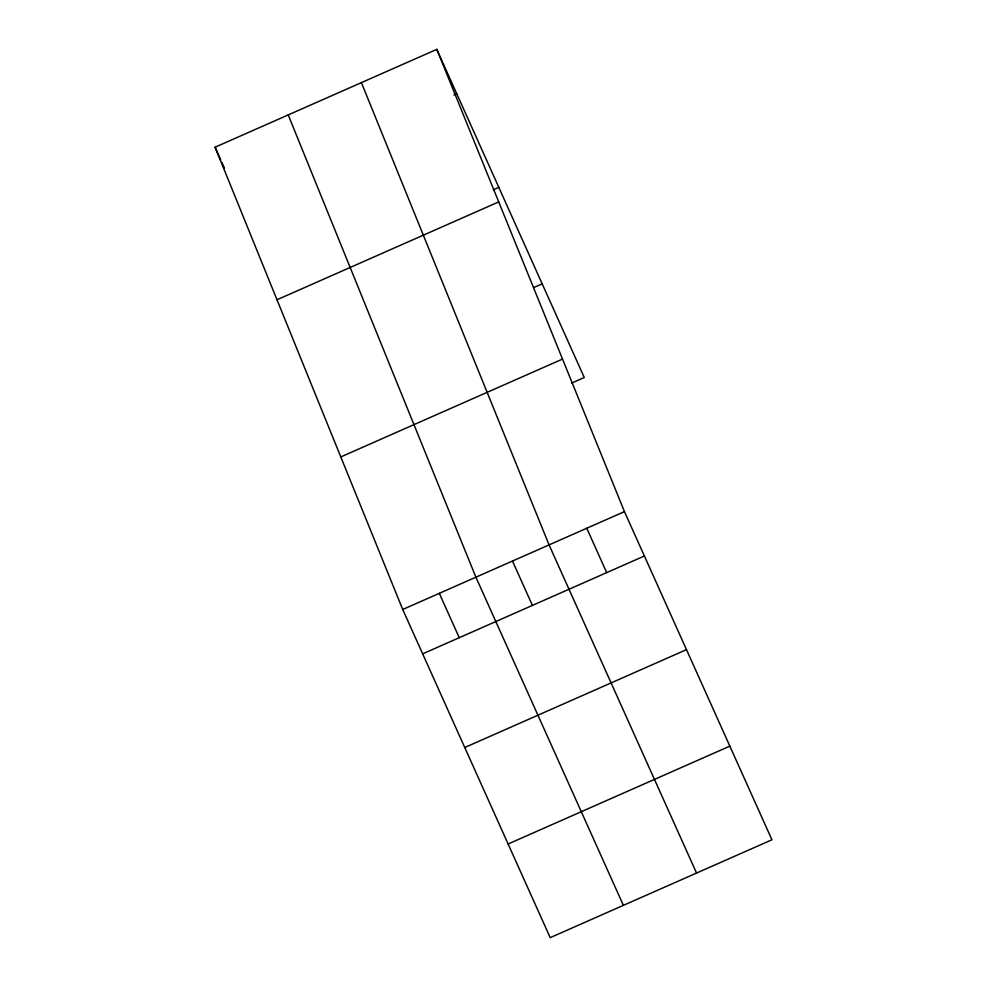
<?xml version="1.0" encoding="UTF-8"?>
<svg xmlns="http://www.w3.org/2000/svg" width="987" height="987" viewBox="0 0 987 987"><rect width="100%" height="100%" fill="white"/><g stroke="black" fill="none" stroke-linecap="round" stroke-linejoin="round"><path stroke-width="1.48" d="M436.797 49.35L624.45 511.624L771.933 839.789L550.203 937.65L402.721 609.485L215.067 147.211L436.797 49.35L584.279 377.515L571.707 383.055M453.934 94.949L456.734 93.716M493.241 189.837L498.817 187.37M276.989 299.764L498.719 201.903M533.807 287.562L542.184 283.861M340.799 456.932L562.528 359.071M402.721 609.485L624.45 511.624M422.658 653.85L644.388 555.989M464.754 747.504L686.483 649.643M508.12 843.996L729.849 746.135M586.759 528.255L606.697 572.62M696.551 873.063L549.068 544.898L361.402 82.624M512.475 561.048L532.412 605.413M623.377 905.35L475.894 577.185L288.229 114.924M439.314 593.335L459.251 637.701M215.067 147.211L220.669 159.697M221.915 162.46L224.407 168.012"/></g></svg>
